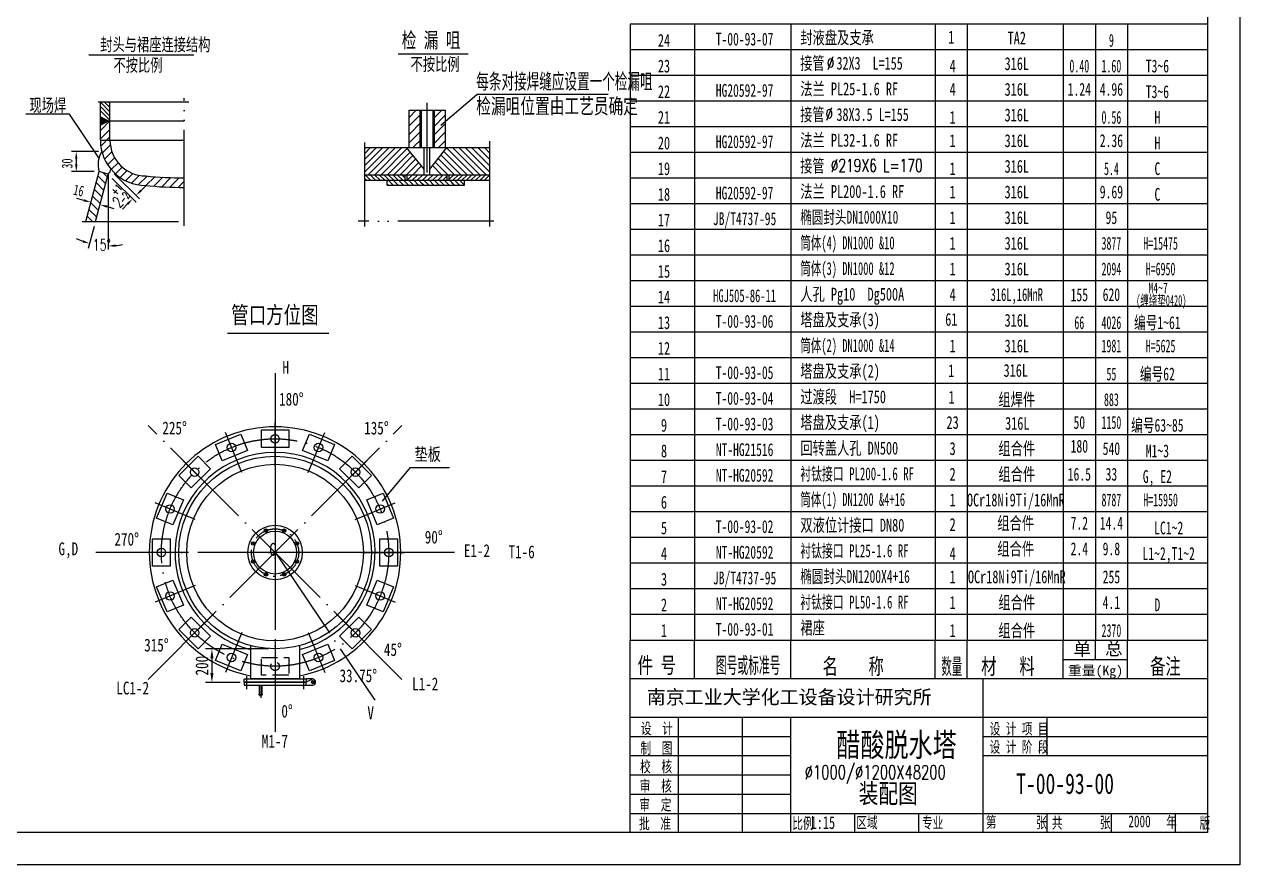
# Model space of a CAD drawing. Extents: x 2408 to 11318, y 227 to 12842.
# Drawn here: x 5634 to 11318, y 227 to 4157 of the extents above; entities that cross this region are included whole.
import ezdxf
from ezdxf.enums import TextEntityAlignment as Align

# ---------------------------------------------------------------- set-up
doc = ezdxf.new("R2010")
doc.units = 0
doc.header["$LTSCALE"] = 15
doc.header["$MEASUREMENT"] = 0
for name, pattern in [('DASHDOT-L', [90, 80, -5, 0, -5]), ('DASHDOT-M', [36, 30, -3, 0, -3]), ('DASHDOT-S', [14, 10, -2, 0, -2]), ('DIVIDE-M', [39, 30, -3, 0, -3, 0, -3]), ('HIDDEN-M', [7, 5, -2])]:
    doc.linetypes.add(name, pattern=pattern)
doc.layers.get('0').update_dxf_attribs({"linetype": 'CONTINUOUS'})
for name, color, linetype in [('CDR_DIM', 7, 'CONTINUOUS'), ('CDR_DWG1', 4, 'CONTINUOUS'), ('CDR_DWG3', 1, 'DASHDOT-M'), ('CDR_DWG5', 6, 'HIDDEN-M'), ('CDR_TEXT', 7, 'CONTINUOUS')]:
    doc.layers.add(name, color=color, linetype=linetype)
doc.styles.add('HZ', font='SIMFANG.TTF', dxfattribs={"width": 0.75, "height": 60})
doc.styles.add('HZJ', font='txt', dxfattribs={"bigfont": 'hzj'})
doc.styles.get("Standard").update_dxf_attribs({"font": 'romans', "width": 0.7, "height": 3})

# ---------------------------------------------------------------- blocks, each defined once
blk = doc.blocks.new('MLR')
at = {"color": 4}
for p, q in [((0, 0), (0, 12)), ((0, 12), (180, 12)), ((20, 0), (20, 12)), ((50, 0), (50, 12)), ((95, 0), (95, 12)), ((105, 0), (105, 12)), ((135, 0), (135, 12)), ((145, 6), (145, 12)), ((155, 0), (155, 12))]:
    blk.add_line(p, q, dxfattribs=at)
blk.add_line((135, 6), (155, 6))
at = {"style": 'HZ'}
for s, p in [('单', (138.18, 7.18)), ('总', (148.03, 7.33))]:
    blk.add_text(s, height=4, dxfattribs=at).set_placement(p)
for s, width, p in [('件 号', 0.7, (2.27, 1.69)), ('图号或标准号', 0.492204, (26.68, 1.69)), ('名    称', 0.7, (59.95, 1.35)), ('数量', 0.471468, (97, 1.35)), ('材   料', 0.7, (109.4, 1.35)), ('备注', 0.7, (162.07, 1.35))]:
    blk.add_text(s, height=5, dxfattribs=dict(at, width=width)).set_placement(p)
at = {"style": 'HZ', "width": 1.03455}
blk.add_text('重量(Kg)', height=3, dxfattribs=at).set_placement((136.46, 1.01), (153.64, 1.01), align=Align.FIT)
blk = doc.blocks.new('MLF')
blk.add_line((180, 8), (0, 8))
at = {"color": 4}
for p, q in [((0, 8), (0, 0)), ((20, 8), (20, 0)), ((50, 8), (50, 0)), ((95, 8), (95, 0)), ((105, 8), (105, 0)), ((135, 8), (135, 0)), ((145, 8), (145, 0)), ((155, 8), (155, 0))]:
    blk.add_line(p, q, dxfattribs=at)
blk = doc.blocks.new('*X177')
at = {"color": 0}
for p, q in [((-1754.8, 1831.2), (-1770.2, 1846.6)), ((-1738.9, 1831.2), (-1754.3, 1846.6)), ((-1723, 1831.2), (-1738.4, 1846.6)), ((-1707.1, 1831.2), (-1722.5, 1846.6)), ((-1691.1, 1831.2), (-1706.6, 1846.6)), ((-1675.2, 1831.2), (-1690.7, 1846.6)), ((-1659.8, 1831.7), (-1674.8, 1846.6))]:
    blk.add_line(p, q, dxfattribs=at)
blk = doc.blocks.new('*X176')
at = {"color": 0}
for p, q in [((-1898, 1831.2), (-1900.6, 1833.8)), ((-1882.1, 1831.2), (-1897.5, 1846.6)), ((-1866.2, 1831.2), (-1881.6, 1846.6)), ((-1850.2, 1831.2), (-1865.7, 1846.6)), ((-1834.3, 1831.2), (-1849.8, 1846.6)), ((-1818.4, 1831.2), (-1833.9, 1846.6)), ((-1802.5, 1831.2), (-1818, 1846.6)), ((-1792.3, 1836.9), (-1802, 1846.6)), ((-1786.6, 1831.2), (-1792.3, 1836.9)), ((-1783.6, 1844.1), (-1786.1, 1846.6)), ((-1770.7, 1831.2), (-1783.6, 1844.1)), ((-1754.8, 1831.2), (-1770.2, 1846.6)), ((-1738.9, 1831.2), (-1754.3, 1846.6)), ((-1723, 1831.2), (-1738.4, 1846.6)), ((-1707.1, 1831.2), (-1722.5, 1846.6)), ((-1696, 1836.1), (-1706.6, 1846.6))]:
    blk.add_line(p, q, dxfattribs=at)
blk = doc.blocks.new('*X175')
at = {"color": 0}
for p, q in [((-1839.3, 1861.9), (-1837.4, 1863.9)), ((-1838.7, 1846.6), (-1821.4, 1863.9)), ((-1822.8, 1846.6), (-1805.5, 1863.9)), ((-1806.9, 1846.6), (-1789.6, 1863.9)), ((-1791, 1846.6), (-1773.7, 1863.9)), ((-1775.1, 1846.6), (-1757.8, 1863.9)), ((-1759.2, 1846.6), (-1741.9, 1863.9)), ((-1743.2, 1846.6), (-1726, 1863.9)), ((-1727.3, 1846.6), (-1714.2, 1859.7))]:
    blk.add_line(p, q, dxfattribs=at)
blk = doc.blocks.new('*X179')
at = {"color": 0}
for p, q in [((9445.8, -2977), (9468.4, -2954.5)), ((9520.8, -2981.5), (9547.9, -2954.5)), ((9520.8, -2955), (9521.4, -2954.5)), ((9445.8, -3003.5), (9484.6, -2964.7)), ((9445.8, -3030), (9484.6, -2991.2)), ((9520.8, -3008.1), (9559.6, -2969.3)), ((9445.8, -3056.5), (9484.6, -3017.8)), ((9520.8, -3034.6), (9559.6, -2995.8)), ((9520.8, -3061.1), (9559.6, -3022.3)), ((9457.8, -3071.1), (9484.6, -3044.3)), ((9537.4, -3071.1), (9559.6, -3048.8)), ((9484.4, -3071.1), (9484.6, -3070.8))]:
    blk.add_line(p, q, dxfattribs=at)

msp = doc.modelspace()

# ---------------------------------------------------------------- linework, layer by layer
for p, q in [((11318, 12842), (11318, 227)), ((11318, 227), (2408, 227))]:
    msp.add_line(p, q)
at = {"color": 4}
for p, q in [((11168, 12677), (11168, 377)), ((11168, 377), (2783, 377))]:
    msp.add_line(p, q, dxfattribs=at)
at = {"color": 7, "linetype": 'Continuous'}
for p, q in [((5935.7, 4015), (6426.7, 4015)), ((7382.3, 4019.6), (7709.1, 4019.6)), ((5980.4, 3562.4), (5854.2, 3562.4)), ((5876.6, 3528.8), (5876.6, 3501.5)), ((5960.8, 3467.9), (5854.2, 3467.9)), ((6026.5, 3456.7), (6026.5, 3104)), ((6044.4, 3436.5), (6156.1, 3324.9)), ((6054.4, 3457.9), (6171.8, 3340.6)), ((6179.7, 3380.2), (6203.4, 3403.9)), ((5912.4, 3333.6), (5879.9, 3342.3)), ((6020.6, 3304.6), (6053, 3295.9)), ((6116.5, 3316.9), (6092.7, 3293.2)), ((5933.7, 3110.2), (5961.4, 3213.4)), ((8468, 827), (9218, 827)), ((10118, 827), (11168, 827)), ((8468, 737), (9218, 737)), ((8468, 647), (9218, 647)), ((8468, 557), (9218, 557)), ((8468, 467), (9218, 467))]:
    msp.add_line(p, q, dxfattribs=at)
at = {"color": 3, "linetype": 'DIVIDE-M'}
for p, q in [((6381.4, 3214.3), (6381.4, 3812.3)), ((5979, 3795), (6402.4, 3795)), ((7225, 3605), (7225, 3211.4)), ((7809.7, 3610.6), (7809.7, 3211.9)), ((5904.3, 3235), (6402.4, 3235)), ((7829.9, 3237), (7195.1, 3237))]:
    msp.add_line(p, q, dxfattribs=at)
at = {"color": 4, "linetype": 'Continuous'}
for p, q in [((5989.4, 3615.8), (5989.4, 3795)), ((6034.2, 3615.8), (6034.2, 3795)), ((6034.2, 3615.8), (6034.2, 3795)), ((6034.2, 3705.4), (6381.4, 3705.4)), ((7225, 3580.4), (7421.3, 3580.4)), ((7504.4, 3479.2), (7421.3, 3580.4)), ((7421.3, 3580.4), (7809.7, 3580.4)), ((7504.4, 3453.4), (7504.4, 3580.4)), ((7529.6, 3453.4), (7529.6, 3580.4)), ((7529.6, 3479.2), (7609.1, 3580.4)), ((5920.8, 3235), (5983.3, 3468.2)), ((6026.5, 3456.7), (5983.3, 3468.2)), ((5967.2, 3235), (6026.5, 3456.7)), ((7225, 3453.4), (7504.4, 3453.4)), ((7225, 3427.5), (7504.4, 3427.5)), ((7504.4, 3453.4), (7809.7, 3453.4)), ((7504.4, 3427.5), (7809.7, 3427.5)), ((7331, 3404.3), (7692.1, 3404.3)), ((8468, 1097), (11168, 1097)), ((8468, 377), (8468, 1097)), ((10118, 377), (10118, 1097)), ((8468, 917), (11168, 917)), ((8693, 377), (8693, 917)), ((8993, 377), (8993, 917)), ((9218, 377), (9218, 917)), ((10418, 737), (10418, 917)), ((10118, 737), (11168, 737)), ((9218, 467), (10118, 467)), ((9518, 377), (9518, 467)), ((9818, 377), (9818, 467)), ((10118, 467), (11168, 467)), ((10418, 377), (10418, 467)), ((10718, 377), (10718, 467)), ((11018, 377), (11018, 467))]:
    msp.add_line(p, q, dxfattribs=at)
at = {"color": 0, "linetype": 'Continuous'}
for p, q in [((6034.2, 3747.8), (5989.4, 3792.6)), ((6034.2, 3728), (5989.4, 3772.8)), ((6034.2, 3708.2), (5989.4, 3753)), ((6034.2, 3767.6), (6006.8, 3795)), ((6034.2, 3787.4), (6026.6, 3795)), ((5991.3, 3662.5), (6034.2, 3705.4)), ((5989.4, 3621), (6034.2, 3665.8)), ((5991.3, 3587.4), (6034.2, 3630.3)), ((5998.3, 3554.9), (6035.8, 3592.4)), ((6009.2, 3526.2), (6043.6, 3560.5)), ((6023.3, 3500.6), (6055.9, 3533.2)), ((7225, 3495.2), (7310.2, 3580.4)), ((7225, 3465.5), (7339.9, 3580.4)), ((7225, 3524.9), (7280.5, 3580.4)), ((7225, 3551.9), (7253.4, 3580.4)), ((7242.6, 3453.4), (7369.6, 3580.4)), ((7272.3, 3453.4), (7399.3, 3580.4)), ((7302, 3453.4), (7423.3, 3574.7)), ((7331.7, 3453.4), (7438.1, 3559.8)), ((7361.4, 3453.4), (7451.5, 3543.5)), ((7391.1, 3453.4), (7464.9, 3527.2)), ((7644.9, 3453.4), (7569, 3529.3)), ((7674.6, 3453.4), (7582, 3545.9)), ((7704.3, 3453.4), (7595.1, 3562.6)), ((7734, 3453.4), (7608.5, 3578.9)), ((7763.7, 3453.4), (7636.7, 3580.4)), ((7793.4, 3453.4), (7666.4, 3580.4)), ((7809.7, 3466.7), (7696.1, 3580.4)), ((7809.7, 3496.4), (7725.8, 3580.4)), ((7809.7, 3526.1), (7755.5, 3580.4)), ((7809.7, 3555.8), (7785.2, 3580.4)), ((6040.2, 3477.9), (6072, 3509.7)), ((6059.7, 3457.8), (6091.4, 3489.5)), ((6081.8, 3440.4), (6114.2, 3472.7)), ((7420.8, 3453.4), (7478.3, 3510.9)), ((7450.5, 3453.4), (7491.7, 3494.6)), ((7585.5, 3453.4), (7542.9, 3496)), ((7615.2, 3453.4), (7555.9, 3512.7)), ((6006, 3380), (5969.4, 3416.6)), ((6014.4, 3411.2), (5977.8, 3447.8)), ((6022.7, 3442.5), (6002, 3463.2)), ((6106.7, 3425.7), (6140.6, 3459.5)), ((6134.7, 3414), (6171.3, 3450.7)), ((6166.3, 3406.1), (6207.5, 3447.3)), ((6202.6, 3402.8), (6244, 3444.2)), ((6239, 3399.6), (6281.1, 3441.7)), ((6276.2, 3397.1), (6319, 3440)), ((6314, 3395.4), (6357.7, 3439.1)), ((6352.6, 3394.4), (6381.4, 3423.2)), ((7231.8, 3427.5), (7225, 3434.2)), ((7253, 3427.5), (7227.1, 3453.4)), ((7276.8, 3427.5), (7250.9, 3453.4)), ((7298, 3427.5), (7272.1, 3453.4)), ((7319.2, 3427.5), (7293.3, 3453.4)), ((7340.4, 3427.5), (7314.6, 3453.4)), ((7361.7, 3427.5), (7335.8, 3453.4)), ((7382.9, 3427.5), (7357, 3453.4)), ((7404.1, 3427.5), (7378.2, 3453.4)), ((7413, 3439.7), (7399.4, 3453.4)), ((7619.7, 3430.6), (7642.5, 3453.4)), ((7637.8, 3427.5), (7663.7, 3453.4)), ((7659, 3427.5), (7684.9, 3453.4)), ((7680.2, 3427.5), (7706.1, 3453.4)), ((7701.5, 3427.5), (7727.3, 3453.4)), ((7722.7, 3427.5), (7748.6, 3453.4)), ((7743.9, 3427.5), (7769.8, 3453.4)), ((7765.1, 3427.5), (7791, 3453.4)), ((7786.3, 3427.5), (7809.7, 3450.9)), ((7807.5, 3427.5), (7809.7, 3429.7)), ((5989.3, 3317.6), (5952.7, 3354.1)), ((5997.6, 3348.8), (5961.1, 3385.4)), ((5980.9, 3286.3), (5944.3, 3322.9)), ((5953, 3235), (5927.6, 3260.4)), ((5972.5, 3255.1), (5936, 3291.7))]:
    msp.add_line(p, q, dxfattribs=at)
at = {"color": 1, "linetype": 'DASHDOT-M'}
msp.add_line((5989.4, 3615.8), (6381.4, 3615.8), dxfattribs=at)
at = {"color": 4, "linetype": 'Continuous'}
for centre, radius, start, end in [((6202.2, 3615.8), 212.8, 180, 270), ((6202.2, 3615.8), 168, 180, 270), ((6096.6, 3500.3), 117.9, 148.2259, 195.9483), ((6005.2, 3481), 32.4, 311.3164, 0.117), ((6381, 5242.7), 1803.7, 264.3109, 270.0125), ((6381, 5242.7), 1848.5, 264.3109, 270.0125)]:
    msp.add_arc(centre, radius, start, end, dxfattribs=at)
at = {"color": 7, "linetype": 'Continuous'}
for start, end in [(243.5465, 249.2732), (275.7268, 281.4535)]:
    msp.add_arc((6026.5, 3456.7), 336.3, start, end, dxfattribs=at)
for points in [[(5989.4, 3727.3), (6034.2, 3705.4), (5989.4, 3682)], [(5882.2, 3528.8), (5871, 3528.8), (5876.6, 3562.4)], [(5882.2, 3501.5), (5871, 3501.5), (5876.6, 3467.9)], [(6183.7, 3376.2), (6175.7, 3384.1), (6155.9, 3356.4)], [(5910.9, 3328.1), (5913.8, 3339), (5944.9, 3324.9)], [(6019.1, 3299.2), (6022, 3310), (5988.1, 3313.3)], [(6120.4, 3313), (6112.5, 3320.9), (6140.2, 3340.7)], [(5909.2, 3147.4), (5905.8, 3136.8), (5939.5, 3131.8)], [(6059.8, 3127.6), (6060.4, 3116.4), (6026.5, 3120.3)]]:
    msp.add_solid(points, dxfattribs=at)
at = {"layer": 'CDR_DIM'}
for p, q in [((7582.3, 3685), (7750.3, 3829.5)), ((8364.2, 3829.5), (7750.3, 3829.5)), ((7485.1, 3580.4), (7485.1, 3755.2)), ((7551.6, 3580.4), (7551.6, 3755.2)), ((5845.7, 3737), (5640.7, 3737)), ((5985.7, 3528), (5845.7, 3737)), ((6583.5, 2713), (7057.5, 2713)), ((7308.5, 1927), (7440.5, 2084)), ((7440.5, 2084), (7621.5, 2084)), ((6776.4, 1236.7), (6481.1, 1236.7)), ((6511.1, 1191.7), (6511.1, 1124)), ((6643.3, 1079), (6481.1, 1079))]:
    msp.add_line(p, q, dxfattribs=at)
for points in [[(6503.6, 1191.7), (6518.6, 1191.7), (6511.1, 1236.7)], [(6503.6, 1124), (6518.6, 1124), (6511.1, 1079)]]:
    msp.add_solid(points, dxfattribs=at)
at = {"layer": 'CDR_DWG1'}
for p, q in [((7433, 3580.4), (7433, 3755.2)), ((7433, 3755.2), (7603.7, 3755.2)), ((7491.2, 3580.4), (7491.2, 3755.2)), ((7545.5, 3580.4), (7545.5, 3755.2)), ((7603.7, 3580.4), (7603.7, 3755.2)), ((7331, 3404.3), (7331, 3427.5)), ((7413, 3453.4), (7413, 3427.5)), ((7422.9, 3453.4), (7422.9, 3427.5)), ((7610.5, 3453.4), (7610.5, 3427.5)), ((7619.7, 3453.4), (7619.7, 3427.5)), ((7692.1, 3404.3), (7692.1, 3427.5)), ((6528.2, 2191.9), (6646, 2240.7)), ((6646, 2240.7), (6677.6, 2164.5)), ((6742.7, 2177.4), (6742.7, 2259.9)), ((6742.7, 2259.9), (6870.2, 2259.9)), ((6870.2, 2259.9), (6870.2, 2177.4)), ((6935.2, 2164.5), (6966.8, 2240.7)), ((6966.8, 2240.7), (7084.6, 2191.9)), ((6559.8, 2115.7), (6528.2, 2191.9)), ((6677.6, 2164.5), (6559.8, 2115.7)), ((6870.2, 2177.4), (6742.7, 2177.4)), ((7053, 2115.7), (6935.2, 2164.5)), ((7084.6, 2191.9), (7053, 2115.7)), ((6356.2, 2047), (6446.3, 2137.2)), ((6446.3, 2137.2), (6504.6, 2078.9)), ((7108.2, 2078.9), (7166.5, 2137.2)), ((7166.5, 2137.2), (7256.7, 2047)), ((6414.5, 1988.7), (6356.2, 2047)), ((6504.6, 2078.9), (6414.5, 1988.7)), ((7198.3, 1988.7), (7108.2, 2078.9)), ((7256.7, 2047), (7198.3, 1988.7)), ((6252.6, 1847.3), (6301.4, 1965.1)), ((6301.4, 1965.1), (6377.6, 1933.6)), ((6377.6, 1933.6), (6328.8, 1815.8)), ((7235.2, 1933.6), (7311.4, 1965.1)), ((7284, 1815.8), (7235.2, 1933.6)), ((7311.4, 1965.1), (7360.2, 1847.3)), ((6328.8, 1815.8), (6252.6, 1847.3)), ((7360.2, 1847.3), (7284, 1815.8)), ((6233.4, 1623.2), (6233.4, 1750.7)), ((6233.4, 1750.7), (6315.9, 1750.7)), ((6315.9, 1750.7), (6315.9, 1623.2)), ((7296.9, 1623.2), (7296.9, 1750.7)), ((7296.9, 1750.7), (7379.4, 1750.7)), ((7379.4, 1750.7), (7379.4, 1623.2)), ((6315.9, 1623.2), (6233.4, 1623.2)), ((7379.4, 1623.2), (7296.9, 1623.2)), ((6252.6, 1526.6), (6328.8, 1558.1)), ((6328.8, 1558.1), (6377.6, 1440.3)), ((7235.2, 1440.3), (7284, 1558.1)), ((7284, 1558.1), (7360.2, 1526.6)), ((6301.4, 1408.8), (6252.6, 1526.6)), ((7360.2, 1526.6), (7311.4, 1408.8)), ((6377.6, 1440.3), (6301.4, 1408.8)), ((7311.4, 1408.8), (7235.2, 1440.3)), ((6356.2, 1326.9), (6414.5, 1385.2)), ((6414.5, 1385.2), (6504.6, 1295)), ((7108.2, 1295), (7198.3, 1385.2)), ((7198.3, 1385.2), (7256.7, 1326.9)), ((6446.3, 1236.7), (6356.2, 1326.9)), ((7256.7, 1326.9), (7166.5, 1236.7)), ((6504.6, 1295), (6446.3, 1236.7)), ((6528.2, 1182), (6559.8, 1258.2)), ((6559.8, 1258.2), (6677.6, 1209.4)), ((6691.9, 1251.5), (6691.9, 1095.7)), ((6920.9, 1251.5), (6920.9, 1095.7)), ((6935.2, 1209.4), (7053, 1258.2)), ((7053, 1258.2), (7084.6, 1182)), ((7166.5, 1236.7), (7108.2, 1295)), ((6677.6, 1209.4), (6646, 1133.2)), ((6966.8, 1133.2), (6935.2, 1209.4)), ((6646, 1133.2), (6528.2, 1182)), ((7084.6, 1182), (6966.8, 1133.2)), ((6661.3, 1080.6), (6661.3, 1095.7)), ((6661.3, 1095.7), (6951.6, 1095.7)), ((6951.6, 1080.6), (6661.3, 1080.6)), ((6661.3, 1079), (6661.3, 1080.6)), ((6920.9, 1095.7), (6691.9, 1095.7)), ((6951.6, 1095.7), (6951.6, 1080.6)), ((6983.8, 1095.7), (6951.6, 1095.7)), ((6983.8, 1095.7), (6951.6, 1080.9)), ((6951.6, 1080.6), (6951.6, 1079)), ((6951.6, 1079), (6661.3, 1079)), ((6661.3, 1079), (6661.3, 1066.1)), ((6661.3, 1066.1), (6951.6, 1066.1)), ((6733.8, 1020.9), (6733.8, 1066.1)), ((6744.6, 1066.1), (6744.6, 1020.9)), ((6951.6, 1066.1), (6951.6, 1079)), ((6951.6, 1066.1), (6983.8, 1066.1))]:
    msp.add_line(p, q, dxfattribs=at)
for centre, radius in [((6806.4, 2218.7), 19.9), ((6602.9, 2178.2), 19.9), ((7009.9, 2178.2), 19.9), ((6806.4, 1686.9), 450.3), ((6806.4, 1686.9), 412.9), ((6430.4, 2063), 19.9), ((7182.4, 2063), 19.9), ((6315.1, 1890.4), 19.9), ((7297.7, 1890.4), 19.9), ((6806.4, 1686.9), 127.5), ((6806.4, 1686.9), 100.5), ((6764.1, 1789.2), 8.25), ((6848.7, 1789.2), 8.25), ((6274.7, 1686.9), 19.9), ((6704.2, 1729.3), 8.25), ((6908.6, 1729.3), 8.25), ((7338.2, 1686.9), 19.9), ((6704.2, 1644.6), 8.25), ((6908.6, 1644.6), 8.25), ((6764.1, 1584.7), 8.25), ((6848.7, 1584.7), 8.25), ((6315.1, 1483.5), 19.9), ((7297.7, 1483.5), 19.9), ((6430.4, 1310.9), 19.9), ((7182.4, 1310.9), 19.9), ((6602.9, 1195.7), 19.9), ((7009.9, 1195.7), 19.9), ((6983.8, 1080.9), 7.53), ((6983.8, 1080.9), 3.76)]:
    msp.add_circle(centre, radius, dxfattribs=at)
for centre, radius, start, end in [((6806.4, 1686.9), 588, 281.2297, 258.7703), ((6806.4, 1686.9), 468, 284.1627, 255.8373), ((6980.8, 1080.9), 15.1, 281.3649, 78.6351), ((6739.2, 1021.7), 5.43, 188.0693, 351.9307)]:
    msp.add_arc(centre, radius, start, end, dxfattribs=at)
at = {"layer": 'CDR_DWG3', "linetype": 'DASHDOT-M'}
msp.add_line((7518.4, 3464.5), (7518.4, 3790.1), dxfattribs=at)
at = {"layer": 'CDR_DWG3', "linetype": 'DASHDOT-L'}
for p, q in [((6806.4, 2525.7), (6806.4, 848.2)), ((6806.4, 2091.9), (6806.4, 2294.1)), ((6651.4, 2061.1), (6574, 2247.9)), ((6961.4, 2061.1), (7038.8, 2247.9)), ((6520, 1973.3), (6377, 2116.3)), ((7092.8, 1973.3), (7235.8, 2116.3)), ((6432.2, 1841.9), (6245.4, 1919.3)), ((7180.6, 1841.9), (7367.4, 1919.3)), ((7645.2, 1686.9), (5967.6, 1686.9)), ((6401.4, 1686.9), (6199.2, 1686.9)), ((7211.4, 1686.9), (7413.6, 1686.9)), ((6432.2, 1532), (6245.4, 1454.6)), ((7180.6, 1532), (7367.4, 1454.6)), ((6520, 1400.6), (6377, 1257.6)), ((7092.8, 1400.6), (7235.8, 1257.6)), ((6651.4, 1312.8), (6574, 1126)), ((6961.4, 1312.8), (7038.8, 1126)), ((6806.4, 1281.9), (6806.4, 1079.7))]:
    msp.add_line(p, q, dxfattribs=at)
at = {"layer": 'CDR_DWG3'}
for p, q in [((6213.3, 1093.8), (7399.5, 2280.1)), ((7399.5, 1093.8), (6213.3, 2280.1)), ((6809.7, 1684.1), (7272.8, 996.1))]:
    msp.add_line(p, q, dxfattribs=at)
at = {"layer": 'CDR_DWG3', "linetype": 'DASHDOT-S'}
for p, q in [((6806.4, 1839.9), (6806.4, 1533.9)), ((6767.9, 1780), (6760.3, 1798.3)), ((6844.9, 1780), (6852.5, 1798.3)), ((6713.3, 1725.5), (6695.1, 1733.1)), ((6899.5, 1725.5), (6917.8, 1733.1)), ((6959.4, 1686.9), (6653.4, 1686.9)), ((6713.3, 1648.4), (6695.1, 1640.8)), ((6767.9, 1593.9), (6760.3, 1575.6)), ((6844.9, 1593.9), (6852.5, 1575.6)), ((6899.5, 1648.4), (6917.8, 1640.8)), ((6673.3, 1108.6), (6673.3, 1048.4)), ((6939.5, 1108.6), (6939.5, 1048.4)), ((6739.2, 1066.1), (6739.2, 1008)), ((6750, 1020.9), (6728.5, 1020.9))]:
    msp.add_line(p, q, dxfattribs=at)
at = {"layer": 'CDR_DWG3'}
msp.add_circle((6806.4, 1686.9), 531.7, dxfattribs=at)
at = {"layer": 'CDR_DWG3', "linetype": 'DASHDOT-S'}
msp.add_circle((6806.4, 1686.9), 110.6, dxfattribs=at)
at = {"layer": 'CDR_DWG5'}
for p, q in [((6742.7, 1196.4), (6870.2, 1196.4)), ((6742.7, 1113.9), (6742.7, 1196.4)), ((6870.2, 1196.4), (6870.2, 1113.9)), ((6870.2, 1113.9), (6742.7, 1113.9))]:
    msp.add_line(p, q, dxfattribs=at)
msp.add_circle((6806.4, 1155.2), 19.9, dxfattribs=at)

# ---------------------------------------------------------------- block references
at = {"xscale": 15, "yscale": 15, "zscale": 15}
for name, p in [('MLF', (8468, 4037)), ('MLF', (8468, 3917)), ('MLF', (8468, 3797)), ('MLF', (8468, 3677)), ('MLF', (8468, 3557)), ('MLF', (8468, 3437)), ('MLF', (8468, 3317)), ('MLF', (8468, 3197)), ('MLF', (8468, 3077)), ('MLF', (8468, 2957)), ('MLF', (8468, 2837)), ('MLF', (8468, 2717)), ('MLF', (8468, 2597)), ('MLF', (8468, 2477)), ('MLF', (8468, 2357)), ('MLF', (8468, 2237)), ('MLF', (8468, 2237)), ('MLF', (8468, 2117)), ('MLF', (8468, 1997)), ('MLF', (8468, 1877)), ('MLF', (8468, 1757)), ('MLF', (8468, 1637)), ('MLF', (8468, 1517)), ('MLF', (8468, 1397)), ('MLF', (8468, 1277)), ('MLR', (8468, 1097))]:
    msp.add_blockref(name, p, dxfattribs=at)
at = {"linetype": 'Continuous', "xscale": 1.5, "yscale": 1.5, "zscale": 1.5}
for name in ['*X176', '*X175', '*X177']:
    msp.add_blockref(name, (10181.8, 657.5), dxfattribs=at)
at = {"layer": 'CDR_DIM', "xscale": 1.5, "yscale": 1.5, "zscale": 1.5}
msp.add_blockref('*X179', (-6735.8, 8187), dxfattribs=at)

# ---------------------------------------------------------------- texts
at = {"color": 7, "linetype": 'Continuous', "width": 0.7}
for s, height, style, p in [('封头与裙座连接结构', 60, 'HZ', (5988.7, 4032.6)), ('不按比例', 60, 'HZ', (6050.6, 3936.2)), ('不按比例', 60, 'HZ', (7440.3, 3940.5)), ('现场焊', 60, 'HZ', (5657.7, 3748.6)), ('15%%d', 53.6, 'HZJ', (5953.8, 3098.7))]:
    msp.add_text(s, height=height, dxfattribs=dict(at, style=style)).set_placement(p)
for s, height, rotation, style, p in [('30', 50, 90, 'HZ', (5859, 3482)), ('16', 50, 348.2317, 'HZ', (5859.7, 3360.9)), ('+1', 35.4, 47.0801, 'HZJ', (6061, 3353.8)), ('-2', 35.4, 54.1234, 'HZJ', (6100.8, 3315.7)), ('2', 53.6, 45, 'HZJ', (6078.3, 3294.9))]:
    msp.add_text(s, height=height, rotation=rotation, dxfattribs=dict(at, style=style)).set_placement(p)
at = {"color": 7, "linetype": 'Continuous', "style": 'HZ'}
msp.add_text('南京工业大学化工设备设计研究所', height=65.118, dxfattribs=at).set_placement((8544.7, 978.5))
at = {"linetype": 'Continuous', "style": 'HZ', "width": 0.7}
for s, p in [('设  计', (8516.8, 837.9)), ('设 计 项 目', (10148.4, 836.2)), ('制  图', (8515.1, 746.1)), ('设 计 阶 段', (10148.4, 751.3)), ('校  核', (8513.4, 659.5)), ('审  核', (8511.7, 569.5)), ('审  定', (8510, 481.2)), ('区域', (9524.7, 398)), ('专业', (9831.7, 397.4)), ('第', (10130.5, 399.8)), ('张', (10366, 398.2)), ('共', (10439.3, 396.7)), ('张', (10663.7, 398.2)), ('年', (10974.6, 399.8)), ('版', (11130.1, 396)), ('批  准', (8508.3, 393)), ('比例', (9225.2, 394.7))]:
    msp.add_text(s, height=52.5, dxfattribs=at).set_placement(p)
at = {"layer": 'CDR_DIM', "style": 'HZ'}
for s, width, p in [('检 漏 咀', 0.7, (7398.7, 4047)), ('每条对接焊缝应设置一个检漏咀', 0.6, (7747.4, 3854.3)), ('检漏咀位置由工艺员确定', 0.7, (7747.4, 3738.7))]:
    msp.add_text(s, height=72, dxfattribs=dict(at, width=width)).set_placement(p)
at = {"layer": 'CDR_DIM', "attachment_point": 5, "style": 'HZ'}
for s, insert, char_height in [('管口方位图', (6805.5, 2793.5), 80), ('H', (6856.5, 2552.5), 60), ('180%%D', (6882.5, 2403.5), 60), ('225%%D', (6336.5, 2268.5), 60), ('135%%D', (7280.5, 2268.5), 60), ('垫板', (7520.5, 2143.5), 60), ('270%%D', (6112.5, 1748.5), 60), ('90%%D', (7548.5, 1758.5), 60), ('G,D', (5839.5, 1696.5), 60), ('C', (6794.5, 1701.5), 60), ('E1-2', (7750.5, 1695.5), 60), ('T1-6', (7959.5, 1689.5), 60), ('315%%D', (6251.5, 1253.5), 60), ('45%%D', (7357.5, 1232.5), 60), ('33.75%%D', (7195.7, 1110.3), 60), ('LC1-2', (6140.5, 1052.5), 60), ('L1-2', (7508.5, 1072.5), 60), ('0%%D', (6862.5, 944.5), 60), ('V', (7253.6, 937), 60), ('M1-7', (6805.5, 804.5), 60)]:
    msp.add_mtext(s, dxfattribs=dict(at, insert=insert, char_height=char_height))
at = {"layer": 'CDR_DIM', "insert": (6464.6, 1157.8), "char_height": 60, "attachment_point": 5, "rotation": 90, "style": 'HZ'}
msp.add_mtext('200', dxfattribs=at)
at = {"layer": 'CDR_TEXT', "style": 'HZ'}
for s, height, width, p in [('24', 60, 0.7, (8625.5, 4052)), ('T-00-93-07', 60, 0.66, (9002.5, 4058)), ('1', 60, 0.7, (9969.5, 4067)), ('TA2', 60, 0.7, (10275.5, 4063)), ('9', 60, 0.566667, (10718, 4052)), ('23', 60, 0.7, (8625.5, 3932)), ('4', 60, 0.7, (9975.5, 3932)), ('316L', 60, 0.7, (10275.5, 3943)), ('0.40', 60, 0.566667, (10568, 3932)), ('1.60', 60, 0.566667, (10718, 3932)), ('T3~6', 60, 0.666667, (10933, 3932)), ('22', 60, 0.7, (8625.5, 3812)), ('HG20592-97', 60, 0.66, (9002.5, 3818)), ('4', 60, 0.7, (9975.5, 3823)), ('316L', 60, 0.7, (10275.5, 3823)), ('1.24', 60, 0.666667, (10568, 3823)), ('4.96', 60, 0.666667, (10718, 3823)), ('T3~6', 60, 0.666667, (10933, 3812)), ('316L', 60, 0.7, (10275.5, 3703)), ('H', 60, 0.666667, (10933, 3692)), ('21', 60, 0.7, (8625.5, 3692)), ('1', 60, 0.7, (9975.5, 3692)), ('0.56', 60, 0.566667, (10718, 3692)), ('HG20592-97', 60, 0.66, (9002.5, 3578)), ('1', 60, 0.7, (9975.5, 3583)), ('316L', 60, 0.7, (10275.5, 3583)), ('2.36', 60, 0.666667, (10718, 3583)), ('20', 60, 0.7, (8625.5, 3572)), ('H', 60, 0.666667, (10933, 3572)), ('19', 60, 0.7, (8625.5, 3452)), ('1', 60, 0.7, (9975.5, 3452)), ('316L', 60, 0.7, (10275.5, 3463)), ('5.4', 60, 0.566667, (10718, 3452)), ('C', 60, 0.666667, (10933, 3452)), ('18', 60, 0.7, (8625.5, 3332)), ('HG20592-97', 60, 0.66, (9002.5, 3338)), ('1', 60, 0.7, (9975.5, 3343)), ('316L', 60, 0.7, (10275.5, 3343)), ('9.69', 60, 0.666667, (10718, 3343)), ('C', 60, 0.666667, (10933, 3332)), ('17', 60, 0.7, (8625.5, 3212)), ('JB/T4737-95', 60, 0.66, (9002.5, 3218)), ('1', 60, 0.7, (9975.5, 3223)), ('316L', 60, 0.7, (10275.5, 3223)), ('95', 60, 0.666667, (10718, 3223)), ('16', 60, 0.7, (8625.5, 3092)), ('1', 60, 0.7, (9975.5, 3103)), ('316L', 60, 0.7, (10275.5, 3103)), ('3877', 60, 0.566667, (10718, 3103)), ('H=15475', 60, 0.566667, (10948, 3103)), ('15', 60, 0.7, (8625.5, 2972)), ('1', 60, 0.7, (9975.5, 2983)), ('316L', 60, 0.7, (10275.5, 2983)), ('2094', 60, 0.566667, (10718, 2983)), ('H=6950', 60, 0.566667, (10948, 2983)), ('14', 60, 0.7, (8625.5, 2852)), ('HGJ505-86-11', 60, 0.6, (9002.5, 2858)), ('4', 60, 0.7, (9975.5, 2863)), ('316L,16MnR', 60, 0.6, (10275.5, 2863)), ('155', 60, 0.666667, (10568, 2862)), ('620', 60, 0.666667, (10718, 2863)), ('M4~7', 50, 0.666667, (10936.5, 2899.4)), ('(缠绕垫0420)', 50, 0.566667, (10951.5, 2840.6)), ('13', 60, 0.7, (8625.5, 2732)), ('T-00-93-06', 60, 0.66, (9002.5, 2738)), ('61', 60, 0.7, (9969.5, 2747)), ('316L', 60, 0.7, (10275.5, 2743)), ('66', 60, 0.566667, (10568, 2732)), ('4026', 60, 0.566667, (10718, 2732)), ('编号1~61', 60, 0.666667, (10933, 2732)), ('1', 60, 0.7, (9975.5, 2623)), ('316L', 60, 0.7, (10275.5, 2623)), ('1981', 60, 0.566667, (10718, 2623)), ('H=5625', 60, 0.566667, (10948, 2623)), ('12', 60, 0.7, (8625.5, 2612)), ('T-00-93-05', 60, 0.66, (9002.5, 2498)), ('1', 60, 0.7, (9969.5, 2507)), ('316L', 60, 0.7, (10270.8, 2508.6)), ('编号62', 60, 0.666667, (10933, 2492)), ('11', 60, 0.7, (8625.5, 2492)), ('55', 60, 0.566667, (10718, 2492)), ('10', 60, 0.7, (8625.5, 2372)), ('T-00-93-04', 60, 0.66, (9002.5, 2378)), ('1', 60, 0.7, (9970.5, 2383)), ('组焊件', 60, 0.7, (10275.5, 2372)), ('883', 60, 0.566667, (10718, 2372)), ('9', 60, 0.7, (8625.5, 2252)), ('T-00-93-03', 60, 0.66, (9002.5, 2258)), ('23', 60, 0.7, (9975.5, 2265.2)), ('316L', 60, 0.7, (10277.9, 2261)), ('50', 60, 0.666667, (10568, 2265.2)), ('1150', 60, 0.566667, (10718, 2265.2)), ('编号63~85', 60, 0.666667, (10933, 2252)), ('8', 60, 0.7, (8625.5, 2132)), ('NT-HG21516', 60, 0.66, (9002.5, 2138)), ('3', 60, 0.7, (9975.5, 2143)), ('组合件', 60, 0.7, (10275.5, 2143)), ('180', 60, 0.666667, (10568, 2154)), ('540', 60, 0.666667, (10718, 2143)), ('M1~3', 60, 0.666667, (10933, 2132)), ('7', 60, 0.7, (8625.5, 2012)), ('NT-HG20592', 60, 0.66, (9002.5, 2018)), ('2', 60, 0.7, (9975.5, 2023)), ('组合件', 60, 0.7, (10275.5, 2023)), ('16.5', 60, 0.666667, (10568, 2023)), ('33', 60, 0.666667, (10718, 2023)), ('G, E2', 60, 0.666667, (10933, 2012)), ('6', 60, 0.7, (8625.5, 1892)), ('1', 60, 0.7, (9975.5, 1903)), ('OCr18Ni9Ti/16MnR', 60, 0.7, (10270.8, 1902.6)), ('8787', 60, 0.566667, (10718, 1903)), ('H=15950', 60, 0.566667, (10948, 1903)), ('5', 60, 0.7, (8625.5, 1772)), ('T-00-93-02', 60, 0.66, (9002.5, 1778)), ('2', 60, 0.7, (9975.5, 1788)), ('组合件', 60, 0.7, (10270.5, 1794)), ('7.2', 60, 0.666667, (10568, 1794)), ('14.4', 60, 0.666667, (10718, 1794)), ('LC1~2', 60, 0.666667, (10986, 1772)), ('4', 60, 0.7, (8625.5, 1652)), ('NT-HG20592', 60, 0.66, (9002.5, 1658)), ('4', 60, 0.7, (9975.5, 1652)), ('组合件', 60, 0.7, (10270.5, 1674)), ('2.4', 60, 0.666667, (10568, 1674)), ('9.8', 60, 0.666667, (10718, 1674)), ('L1~2,T1~2', 60, 0.666667, (10986, 1652)), ('JB/T4737-95', 60, 0.66, (9002.5, 1538)), ('1', 60, 0.7, (9975.5, 1543)), ('OCr18Ni9Ti/16MnR', 60, 0.7, (10275.5, 1543)), ('255', 60, 0.666667, (10718, 1543)), ('3', 60, 0.7, (8625.5, 1532)), ('NT-HG20592', 60, 0.66, (9002.5, 1418)), ('1', 60, 0.7, (9975.5, 1423)), ('组合件', 60, 0.7, (10275.5, 1423)), ('4.1', 60, 0.666667, (10718, 1423)), ('2', 60, 0.7, (8625.5, 1412)), ('D', 60, 0.666667, (10933, 1412)), ('1', 60, 0.7, (8625.5, 1292)), ('T-00-93-01', 60, 0.66, (9002.5, 1298)), ('1', 60, 0.7, (9975.5, 1292)), ('组合件', 60, 0.7, (10275.5, 1292)), ('2370', 60, 0.566667, (10718, 1292)), ('2000', 55, 0.7, (10849.5, 402)), ('1:15', 60, 0.7, (9368.5, 394))]:
    msp.add_text(s, height=height, dxfattribs=dict(at, width=width)).set_placement(p, align=Align.CENTER)
for s, height, width, p in [('封液盘及支承', 60, 0.7, (9263, 4065)), ('接管  32X3  L=155', 60, 0.69, (9263, 3945)), ('法兰 PL25-1.6 RF', 60, 0.7, (9263, 3825)), ('接管  38X3.5 L=155', 60, 0.69, (9263, 3705)), ('法兰 PL32-1.6 RF', 60, 0.7, (9263, 3585)), ('接管 ', 60, 0.69, (9263, 3465)), ('法兰 PL200-1.6 RF', 60, 0.7, (9263, 3345)), ('椭圆封头DN1000X10', 60, 0.66, (9263, 3225)), ('筒体(4) DN1000 &10', 60, 0.6, (9263, 3105)), ('筒体(3) DN1000 &12', 60, 0.6, (9263, 2985)), ('人孔 Pg10  Dg500A', 60, 0.7, (9263, 2865)), ('塔盘及支承(3)', 60, 0.7, (9263, 2745)), ('筒体(2) DN1000 &14', 60, 0.6, (9263, 2625)), ('塔盘及支承(2)', 60, 0.7, (9263, 2505)), ('过渡段  H=1750', 60, 0.7, (9263, 2385)), ('塔盘及支承(1)', 60, 0.7, (9263, 2265)), ('回转盖人孔 DN500', 60, 0.7, (9263, 2145)), ('衬钛接口 PL200-1.6 RF', 60, 0.62, (9263, 2025)), ('筒体(1) DN1200 &4+16', 60, 0.6, (9263, 1905)), ('双液位计接口 DN80', 60, 0.7, (9263, 1785)), ('衬钛接口 PL25-1.6 RF', 60, 0.62, (9263, 1665)), ('椭圆封头DN1200X4+16', 60, 0.66, (9263, 1545)), ('衬钛接口 PL50-1.6 RF', 60, 0.62, (9263, 1425)), ('裙座', 60, 0.7, (9263, 1305)), ('醋酸脱水塔', 110, 0.75, (9431.5, 732.6)), ('T-00-93-00', 96, 0.7, (10273, 558)), ('装配图', 90, 0.75, (9536.3, 515))]:
    msp.add_text(s, height=height, dxfattribs=dict(at, width=width)).set_placement(p)
at = {"layer": 'CDR_TEXT', "width": 0.7}
for s, height, p in [(' %%C ', 60, (9358, 3946.1)), (' %%C ', 60, (9351.4, 3708.2)), (' %%C219X6 L=170', 60, (9376.3, 3467)), ('%%C1000/%%C1200X48200', 64.321, (9283.5, 627.3))]:
    msp.add_text(s, height=height, dxfattribs=at).set_placement(p)

doc.saveas('drawing.dxf')
